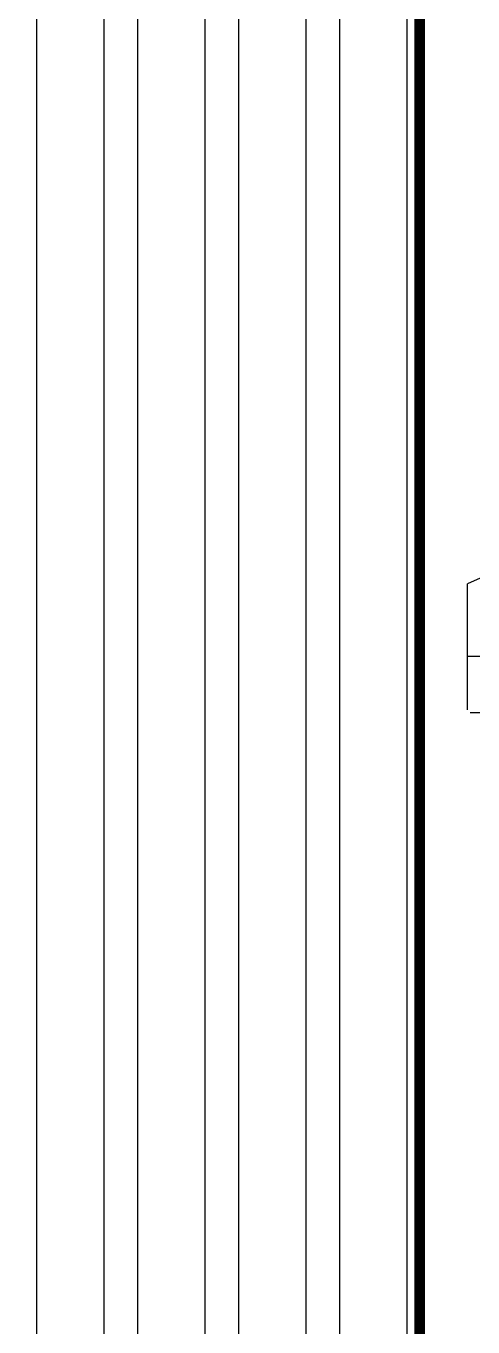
# Model space of a CAD drawing. Header units: inches. Extents: x 8618018 to 8935006, y 2431589 to 2567223.
# Drawn here: x 8818226 to 8818648, y 2502512 to 2503739 of the extents above; entities that cross this region are included whole.
import ezdxf

# ---------------------------------------------------------------- set-up
doc = ezdxf.new("R2010")
doc.units = ezdxf.units.IN
doc.header["$MEASUREMENT"] = 0
doc.layers.add('EQ', color=252, linetype='Continuous')
doc.layers.add('SKID', color=252, linetype='Continuous')

# ---------------------------------------------------------------- blocks, each defined once
blk = doc.blocks.new('A$C1a45f9b6')
at = {"layer": 'EQ'}
for p, q in [((-281.6, 2186.4), (-551.2, 2064.8)), ((-551.2, 1945.8), (-551.2, 2064.8)), ((-461.3, 1996.1), (-551.2, 1996.1)), ((-461.3, 1943.2), (-548.6, 1943.2))]:
    blk.add_line(p, q, dxfattribs=at)

msp = doc.modelspace()

# ---------------------------------------------------------------- hatches: boundary and pattern name
at = {"layer": 'SKID'}
h = msp.add_hatch(dxfattribs=at)
h.set_pattern_fill('ANSI32', color=256, scale=10, angle=45)
h.set_pattern_definition([(90, (61395.93, 131435.61), (-95.25, 0), []), (90, (61427.68, 131467.36), (-95.25, 0), [])])
h.paths.add_polyline_path([(8813735, 2508347.9), (8811072.5, 2508347.9), (8811072.5, 2501847.9), (8809072.5, 2501847.9), (8809072.5, 2508347.9), (8807247.5, 2508347.9), (8807247.5, 2500847.9), (8822347.5, 2500847.9), (8822347.5, 2508347.9), (8821097.5, 2508347.9), (8821097.5, 2501847.9), (8818597.5, 2501847.9), (8818597.5, 2508347.9), (8816235, 2508347.9), (8816235, 2501847.9), (8813735, 2501847.9)])

# ---------------------------------------------------------------- linework, layer by layer
at = {"layer": 'SKID', "const_width": 10}
msp.add_lwpolyline([(8818597.5, 2508347.9), (8818597.5, 2501847.9), (8821097.5, 2501847.9), (8821097.5, 2508347.9)], dxfattribs=at)

# ---------------------------------------------------------------- block references
at = {"layer": 'EQ'}
msp.add_blockref('A$C1a45f9b6', (8819193.7, 2501147.9), dxfattribs=at)

doc.saveas('drawing.dxf')
